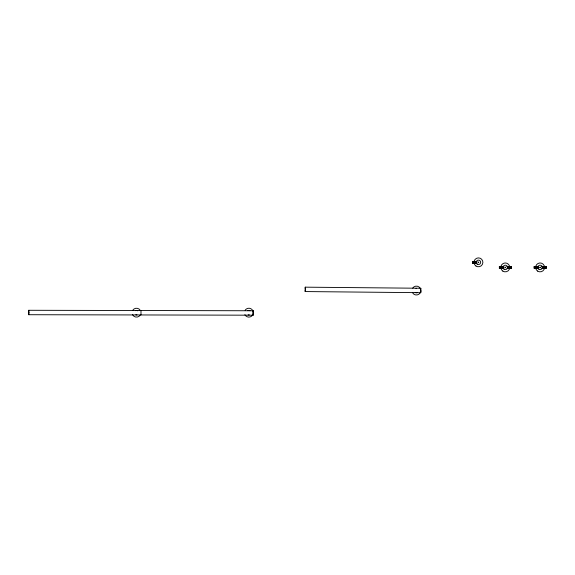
<?xml version="1.0" encoding="UTF-8"?>
<svg xmlns="http://www.w3.org/2000/svg" width="575" height="575" viewBox="0 0 575 575"><rect width="100%" height="100%" fill="white"/><g stroke="black" fill="none" stroke-linecap="round" stroke-linejoin="round"><path stroke-width="0.86" d="M28.75 312.627L28.757 314.719L253.216 315.193L253.23 312.85M28.75 312.045L28.764 310.284L253.223 310.759L253.216 315.193M253.216 312.52L253.223 310.759M420.785 288.815L420.785 288.255L305.239 287.169L305.196 291.561L420.749 292.689L420.771 290.928M305.232 288.693L305.239 287.169M305.224 289.843L305.196 291.604M140.99 314.848L140.997 310.752M420.785 288.255L420.749 292.689M476.927 261.496L472.485 261.496L472.506 262.114L474.727 262.114M472.506 261.747L476.948 261.747M472.485 261.862L474.706 261.862L474.727 262.854L472.506 262.854M474.706 262.603L472.485 262.603L472.506 263.228L476.948 263.228M472.485 262.976L476.043 262.976M503.786 266.563L499.337 266.563L499.359 267.188L501.58 267.188M506.97 266.577L511.419 266.577L511.434 267.202L509.213 267.202M538.595 266.563L534.153 266.563L534.175 267.188L536.396 267.188L536.396 267.928L534.175 267.928M541.787 266.577L546.228 266.577L546.25 267.202L544.029 267.202M499.359 266.814L503.801 266.814M534.175 266.814L538.617 266.814M499.337 266.937L501.558 266.937L501.58 267.928L499.359 267.928M506.992 266.829L511.434 266.829M534.153 266.937L536.374 266.937L536.374 267.677L534.153 267.677L534.175 268.295L538.617 268.295M541.808 266.829L546.25 266.829M511.419 266.951L509.198 266.951L509.213 267.943L511.434 267.943M546.228 266.951L544.008 266.951L544.029 267.943L546.25 267.943M501.558 267.677L499.337 267.677L499.359 268.295L503.801 268.295M509.198 267.691L511.419 267.691L511.434 268.309L506.992 268.309M544.008 267.691L546.228 267.691L546.25 268.309L541.808 268.309M499.337 268.043L503.786 268.043M508.753 268.058L511.419 268.058M534.153 268.043L538.595 268.043M543.562 268.058L546.228 268.058M28.764 310.284L28.757 314.719M28.915 312.203L28.915 312.944M136.972 314.841A2.221 2.221 0 0 1 135.822 314.777M135.52 310.687A2.221 2.221 0 0 1 137.734 310.809M140.235 315.107A4.442 4.442 0 0 1 132.552 314.669M132.803 310.227A4.442 4.442 0 0 1 140.487 310.673M249.306 314.841A2.221 2.221 0 0 1 248.156 314.777M247.854 310.687A2.221 2.221 0 0 1 250.068 310.809M245.137 310.227A4.442 4.442 0 0 1 251.9 309.429A4.442 4.442 0 0 1 251.512 316.228A4.442 4.442 0 0 1 244.885 314.669M417.414 292.538A2.221 2.221 0 0 1 415.193 292.409M415.955 288.377A2.221 2.221 0 0 1 416.537 288.334M420.763 289.649A4.442 4.442 0 0 1 420.634 291.949M420.124 292.991A4.442 4.442 0 0 1 412.44 292.553M412.699 288.111A4.442 4.442 0 0 1 420.382 288.557M478.156 262.279C478.608 263.695 479.255 261.287 478.156 262.279M505.015 267.353C505.468 268.769 506.115 266.354 505.015 267.353M539.824 267.353C540.277 268.769 540.924 266.354 539.824 267.353M477.221 264.191A2.221 2.221 0 0 0 480.657 262.459A2.221 2.221 0 0 0 477.437 260.346A2.221 2.221 0 0 0 477.221 264.191M475.999 266.045A4.442 4.442 0 0 0 482.878 262.588A4.442 4.442 0 0 0 476.445 258.362A4.442 4.442 0 0 0 475.999 266.045M538.89 269.258A2.221 2.221 0 0 0 542.326 267.526A2.221 2.221 0 0 0 539.106 265.42A2.221 2.221 0 0 0 538.89 269.258M537.668 271.12A4.442 4.442 0 0 0 544.547 267.655A4.442 4.442 0 0 0 538.114 263.429A4.442 4.442 0 0 0 537.668 271.12M504.081 269.258A2.221 2.221 0 0 0 507.517 267.526A2.221 2.221 0 0 0 504.297 265.42A2.221 2.221 0 0 0 504.081 269.258M502.859 271.12A4.442 4.442 0 0 0 509.73 267.655A4.442 4.442 0 0 0 503.298 263.429A4.442 4.442 0 0 0 502.859 271.12"/></g></svg>
